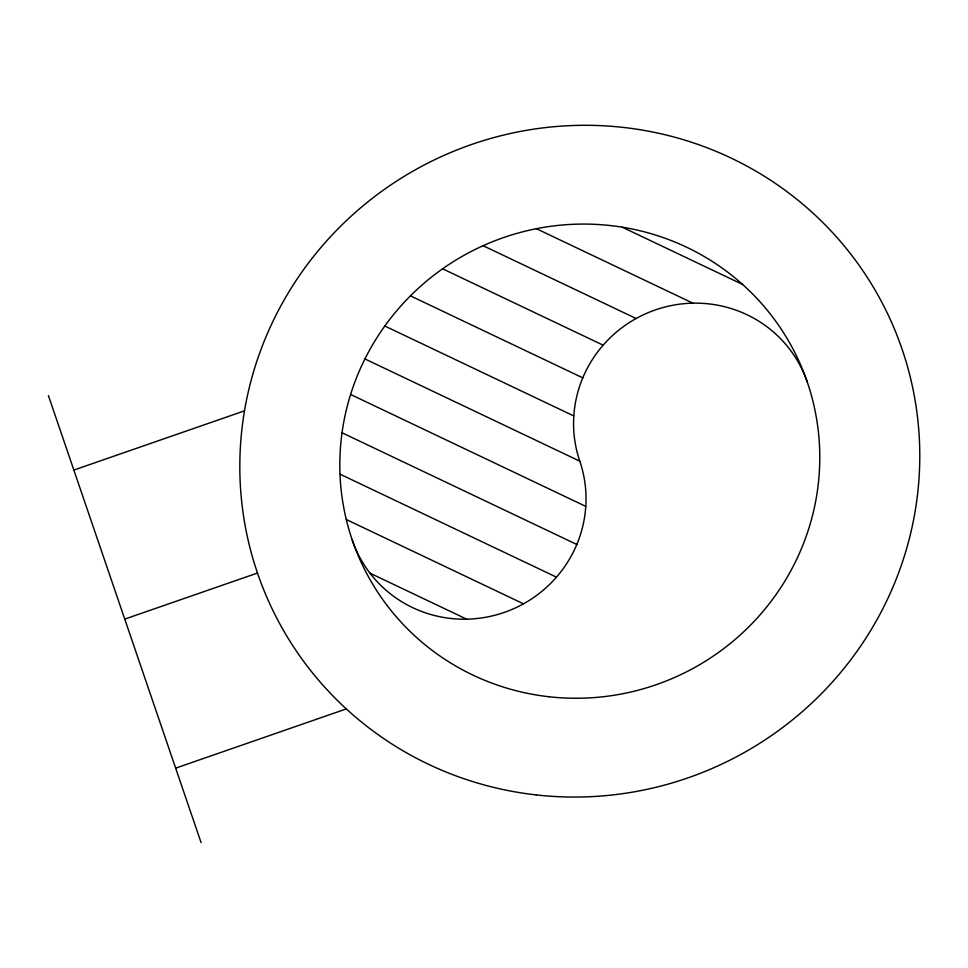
<?xml version="1.0" encoding="UTF-8"?>
<svg xmlns="http://www.w3.org/2000/svg" width="968" height="968" viewBox="0 0 968 968"><rect width="100%" height="100%" fill="white"/><g stroke="black" fill="none" stroke-linecap="round" stroke-linejoin="round"><path stroke-width="1.45" d="M73.846 470.073L244.493 410.843M124.751 619.109L257.476 573.044M175.656 768.144L346.29 708.915M622.255 227.19L742.577 284.435M536.393 228.69L692.906 303.166M483.105 245.703L636.121 318.508M442.606 268.801L603.137 345.177M410.432 295.857L582.784 377.859M384.804 326.022L573.806 415.95M364.924 358.934L579.796 461.167A120.455 118.084 -26.2 0 1 655.384 309.905A120.455 118.084 -26.2 0 1 807.324 382.203M350.597 394.472L585.785 506.385M342.019 432.756L576.819 544.476M339.986 474.151L556.467 577.158M346.278 519.514L523.47 603.826M369.933 573.141L466.697 619.169M48.4 395.549L201.102 842.656M579.796 461.167A120.455 118.084 -26.2 0 1 504.207 612.429A120.455 118.084 -26.2 0 1 352.279 540.132M536.248 794.922A341.293 334.565 -26.2 0 0 893.585 326.99A341.293 334.565 -26.2 0 0 309.554 261.602A341.293 334.565 -26.2 0 0 536.248 794.922M549.062 696.754A240.911 236.156 -26.2 0 0 801.298 366.461A240.911 236.156 -26.2 0 0 389.039 320.299A240.911 236.156 -26.2 0 0 549.062 696.754"/></g></svg>
